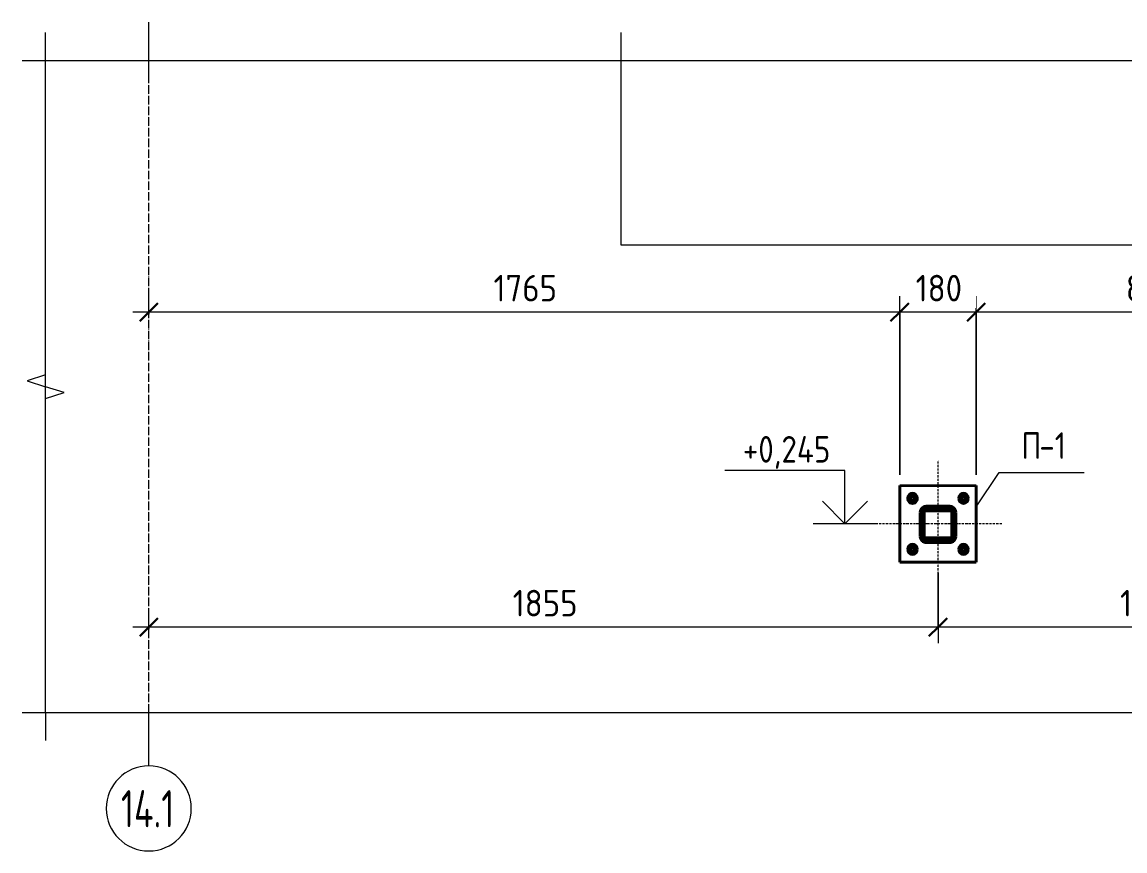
# Model space of a CAD drawing. Header units: millimetres. Extents: x 38797 to 82950, y -34477 to 2697.
# Drawn here: x 72408 to 75000, y -525 to 1425 of the extents above; entities that cross this region are included whole.
import ezdxf

# ---------------------------------------------------------------- set-up
doc = ezdxf.new("R2010")
doc.units = ezdxf.units.MM
doc.linetypes.add('02 Штрихпунктирная _20 мм_', pattern=[25, 20, -2.5, 0, -2.5])
doc.linetypes.add('02 Штрихпунктирная _5 мм_', pattern=[8, 5, -1.5, 0, -1.5])
for name, color, linetype, lineweight in [('AA_Dim', 7, 'Continuous', 9), ('AA_Dim-25', 7, 'Continuous', 9), ('AA_Linii', 7, 'Continuous', 9), ('AA_Oformlenie', 7, 'Continuous', 9), ('AA_Vinoska', 7, 'Continuous', 9), ('AA_Visotnaya otmetka', 7, 'Continuous', 9), ('AF_Balki', 7, 'Continuous', 20), ('AF_Stena_Опалубка', 253, 'Continuous', 20), ('KR_Detal', 7, 'Continuous', 20), ('Оси', 7, 'Continuous', 9)]:
    doc.layers.add(name, color=color, linetype=linetype, lineweight=lineweight)
doc.styles.add('ISOCPEUR', font='isocpeur.TTF', dxfattribs={"width": 0.9, "height": 62.5})
doc.styles.add('ISOCPEUR_2', font='isocpeur.TTF', dxfattribs={"width": 0.7, "height": 87.5})
doc.styles.add('ISOCPEUR_3', font='isocpeur.TTF', dxfattribs={"width": 0.85, "height": 62.5})
doc.dimstyles.new('01_Точн_3_знака__непрозр_', dxfattribs={"dimscale": 304.8, "dimtxt": 62.672186, "dimasz": 0.139436, "dimexe": 0.123031, "dimexo": 0.082021, "dimgap": 0.020505, "dimtad": 1, "dimdec": 3, "dimrnd": 0.001, "dimdsep": 46, "dimtxsty": 'ISOCPEUR', "dimblk1": 'OBLIQUE', "dimblk2": 'OBLIQUE', "dimsah": 1, "dimcen": 0.09, "dimdle": 0.123031, "dimazin": 0, "dimtfac": 1, "dimtdec": 4, "dimtix": 1, "dimtmove": 0, "dimatfit": 3, "dimfxl": 1, "dimtvp": 1, "dimtfill": 1, "dimtolj": 1, "dimtzin": 0, "dimlwd": 18, "dimlwe": 18, "dimarcsym": 2})

# ---------------------------------------------------------------- blocks, each defined once
blk = doc.blocks.new('354_Прокат Лист _НесКаркас_РабПлоск_ - 354_Прокат Лист _НесКаркас_РабПлоск_-3866538-Разрез 3 КМ')
at = {"layer": 'AF_Balki', "lineweight": 35}
for p, q in [((43685.1, 465), (43685.1, 645)), ((43685.1, 645), (43685.1, 465)), ((43685.1, 645), (43865.1, 645)), ((43685.1, 645), (43865.1, 645)), ((43865.1, 465), (43865.1, 645)), ((43865.1, 645), (43865.1, 465)), ((43865.1, 465), (43685.1, 465)), ((43685.1, 465), (43865.1, 465))]:
    blk.add_line(p, q, dxfattribs=at)
blk = doc.blocks.new('354_Анкер клиновой _СоедНесК_РабПлоск_ - M12x120_20-3789180-Разрез 3 КМ')
at = {"layer": 'KR_Detal', "lineweight": 35}
for radius, start, end in [(9, 120, 180), (9, 120, 180), (9, 90, 120), (9, 90, 120), (9, 60, 90), (9, 60, 90), (9, 0, 60), (9, 0, 60), (9, 180, 240), (9, 180, 240), (6, 0, 180), (6, 0, 180), (6, 0, 180), (6, 0, 180), (6, 0, 180), (6, 180, 360), (6, 180, 360), (6, 180, 360), (6, 180, 360), (6, 180, 360), (5.4, 0, 180), (5.4, 0, 180), (5.4, 180, 360), (5.4, 180, 360), (9, 240, 270), (9, 240, 270), (4.2, 0, 180), (4.2, 0, 180), (4.2, 180, 0), (4.2, 180, 0), (9, 270, 300), (9, 270, 300), (9, 300, 0), (9, 300, 0)]:
    blk.add_arc((43835.1, 615), radius, start, end, dxfattribs=at)
for points in [[(43826.1, 620.2), (43826.8, 620.6), (43828.2, 621.4), (43829.8, 622.3), (43830.6, 622.8)], [(43830.6, 622.8), (43829.8, 622.3), (43828.2, 621.4), (43826.8, 620.6), (43826.1, 620.2)], [(43830.6, 622.8), (43831.3, 623.2), (43832.9, 624.1), (43834.3, 625), (43835.1, 625.4)], [(43835.1, 625.4), (43834.3, 625), (43832.9, 624.1), (43831.3, 623.2), (43830.6, 622.8)], [(43835.1, 625.4), (43835.8, 625), (43837.2, 624.1), (43838.8, 623.2), (43839.6, 622.8)], [(43839.6, 622.8), (43838.8, 623.2), (43837.2, 624.1), (43835.8, 625), (43835.1, 625.4)], [(43839.6, 622.8), (43840.3, 622.3), (43841.9, 621.4), (43843.3, 620.6), (43844.1, 620.2)], [(43844.1, 620.2), (43843.3, 620.6), (43841.9, 621.4), (43840.3, 622.3), (43839.6, 622.8)], [(43826.1, 615), (43826.1, 615.9), (43826.1, 617.7), (43826.1, 619.4), (43826.1, 620.2)], [(43826.1, 620.2), (43826.1, 619.4), (43826.1, 617.7), (43826.1, 615.9), (43826.1, 615)], [(43826.1, 609.8), (43826.1, 610.6), (43826.1, 612.3), (43826.1, 614.1), (43826.1, 615)], [(43826.1, 615), (43826.1, 614.1), (43826.1, 612.3), (43826.1, 610.6), (43826.1, 609.8)], [(43830.6, 607.2), (43829.8, 607.6), (43828.2, 608.5), (43826.8, 609.4), (43826.1, 609.8)], [(43826.1, 609.8), (43826.8, 609.4), (43828.2, 608.5), (43829.8, 607.6), (43830.6, 607.2)], [(43835.1, 604.6), (43834.3, 605), (43832.9, 605.8), (43831.3, 606.7), (43830.6, 607.2)], [(43830.6, 607.2), (43831.3, 606.7), (43832.9, 605.8), (43834.3, 605), (43835.1, 604.6)], [(43839.6, 607.2), (43838.8, 606.7), (43837.2, 605.8), (43835.8, 605), (43835.1, 604.6)], [(43835.1, 604.6), (43835.8, 605), (43837.2, 605.8), (43838.8, 606.7), (43839.6, 607.2)], [(43844.1, 609.8), (43843.3, 609.4), (43841.9, 608.5), (43840.3, 607.6), (43839.6, 607.2)], [(43839.6, 607.2), (43840.3, 607.6), (43841.9, 608.5), (43843.3, 609.4), (43844.1, 609.8)], [(43844.1, 620.2), (43844.1, 619.4), (43844.1, 617.7), (43844.1, 615.9), (43844.1, 615)], [(43844.1, 615), (43844.1, 615.9), (43844.1, 617.7), (43844.1, 619.4), (43844.1, 620.2)], [(43844.1, 615), (43844.1, 614.1), (43844.1, 612.3), (43844.1, 610.6), (43844.1, 609.8)], [(43844.1, 609.8), (43844.1, 610.6), (43844.1, 612.3), (43844.1, 614.1), (43844.1, 615)]]:
    blk.add_open_spline(points, degree=3, dxfattribs=at)
blk = doc.blocks.new('354_Шайба_ГОСТ 11371-78_СоедНесК_РабПлоск_ - Шайба_ГОСТ 11371-78-3791985-Разрез 3 КМ')
at = {"layer": 'KR_Detal', "lineweight": 35}
for radius, start, end in [(12, 0, 180), (12, 0, 180), (12, 180, 0), (12, 180, 360), (6.5, 0, 180), (6.5, 0, 180), (6.5, 180, 0), (6.5, 180, 0)]:
    blk.add_arc((43835.1, 615), radius, start, end, dxfattribs=at)
blk = doc.blocks.new('354_Анкер клиновой _СоедНесК_РабПлоск_ - M12x120_20-3803632-Разрез 3 КМ')
at = {"layer": 'KR_Detal', "lineweight": 35}
for radius, start, end in [(9, 120, 180), (9, 120, 180), (9, 180, 240), (9, 180, 240), (6, 0, 180), (6, 0, 180), (6, 0, 180), (6, 0, 180), (6, 0, 180), (6, 180, 360), (6, 180, 360), (6, 180, 360), (6, 180, 360), (6, 180, 0), (5.4, 360, 180), (5.4, 0, 180), (5.4, 180, 360), (5.4, 180, 360), (9, 90, 120), (9, 90, 120), (4.2, 360, 180), (4.2, 360, 180), (4.2, 180, 360), (4.2, 180, 0), (9, 60, 90), (9, 60, 90), (9, 0, 60), (9, 0, 60), (9, 300, 0), (9, 300, 0), (9, 240, 270), (9, 240, 270), (9, 270, 300), (9, 270, 300)]:
    blk.add_arc((43835.1, 495), radius, start, end, dxfattribs=at)
for points in [[(43830.6, 502.8), (43829.8, 502.3), (43828.2, 501.4), (43826.8, 500.6), (43826.1, 500.2)], [(43826.1, 500.2), (43826.8, 500.6), (43828.2, 501.4), (43829.8, 502.3), (43830.6, 502.8)], [(43826.1, 500.2), (43826.1, 499.4), (43826.1, 497.7), (43826.1, 495.9), (43826.1, 495)], [(43826.1, 495), (43826.1, 495.9), (43826.1, 497.7), (43826.1, 499.4), (43826.1, 500.2)], [(43826.1, 495), (43826.1, 494.1), (43826.1, 492.3), (43826.1, 490.6), (43826.1, 489.8)], [(43826.1, 489.8), (43826.1, 490.6), (43826.1, 492.3), (43826.1, 494.1), (43826.1, 495)], [(43835.1, 505.4), (43834.3, 505), (43832.9, 504.1), (43831.3, 503.2), (43830.6, 502.8)], [(43830.6, 502.8), (43831.3, 503.2), (43832.9, 504.1), (43834.3, 505), (43835.1, 505.4)], [(43839.6, 502.8), (43838.8, 503.2), (43837.2, 504.1), (43835.8, 505), (43835.1, 505.4)], [(43835.1, 505.4), (43835.8, 505), (43837.2, 504.1), (43838.8, 503.2), (43839.6, 502.8)], [(43844.1, 500.2), (43843.3, 500.6), (43841.9, 501.4), (43840.3, 502.3), (43839.6, 502.8)], [(43839.6, 502.8), (43840.3, 502.3), (43841.9, 501.4), (43843.3, 500.6), (43844.1, 500.2)], [(43844.1, 495), (43844.1, 495.9), (43844.1, 497.7), (43844.1, 499.4), (43844.1, 500.2)], [(43844.1, 500.2), (43844.1, 499.4), (43844.1, 497.7), (43844.1, 495.9), (43844.1, 495)], [(43844.1, 489.8), (43844.1, 490.6), (43844.1, 492.3), (43844.1, 494.1), (43844.1, 495)], [(43844.1, 495), (43844.1, 494.1), (43844.1, 492.3), (43844.1, 490.6), (43844.1, 489.8)], [(43826.1, 489.8), (43826.8, 489.4), (43828.2, 488.5), (43829.8, 487.6), (43830.6, 487.2)], [(43830.6, 487.2), (43829.8, 487.6), (43828.2, 488.5), (43826.8, 489.4), (43826.1, 489.8)], [(43830.6, 487.2), (43831.3, 486.7), (43832.9, 485.8), (43834.3, 485), (43835.1, 484.6)], [(43835.1, 484.6), (43834.3, 485), (43832.9, 485.8), (43831.3, 486.7), (43830.6, 487.2)], [(43835.1, 484.6), (43835.8, 485), (43837.2, 485.8), (43838.8, 486.7), (43839.6, 487.2)], [(43839.6, 487.2), (43838.8, 486.7), (43837.2, 485.8), (43835.8, 485), (43835.1, 484.6)], [(43839.6, 487.2), (43840.3, 487.6), (43841.9, 488.5), (43843.3, 489.4), (43844.1, 489.8)], [(43844.1, 489.8), (43843.3, 489.4), (43841.9, 488.5), (43840.3, 487.6), (43839.6, 487.2)]]:
    blk.add_open_spline(points, degree=3, dxfattribs=at)
blk = doc.blocks.new('354_Шайба_ГОСТ 11371-78_СоедНесК_РабПлоск_ - Шайба_ГОСТ 11371-78-3803743-Разрез 3 КМ')
at = {"layer": 'KR_Detal', "lineweight": 35}
for radius, start, end in [(12, 360, 180), (12, 360, 180), (12, 180, 360), (12, 180, 360), (6.5, 0, 180), (6.5, 0, 180), (6.5, 180, 0), (6.5, 180, 0)]:
    blk.add_arc((43835.1, 495), radius, start, end, dxfattribs=at)
blk = doc.blocks.new('011_Прямоугольник обрыва _ЭлУзла_ - 011_Прямоугольник обрыва _ЭлУзла_-3853150-Разрез 3 КМ')
at = {"layer": 'AA_Oformlenie'}
for p, q in [((39077.7, -200), (39077.7, 1334)), ((39077.7, 1334), (45475.1, 1334)), ((45475.1, 1334), (45475.1, -200)), ((45475.1, -200), (39077.7, -200))]:
    blk.add_line(p, q, dxfattribs=at)
blk = doc.blocks.new('Ось сетки - d_4мм-2765513-Разрез 3 КМ')
at = {"layer": 'Оси'}
for start, end in [(0, 180), (0, 180), (180, 360), (180, 360)]:
    blk.add_arc((39320.1, -424.8), 100, start, end, dxfattribs=at)
blk = doc.blocks.new('DIMBLOCK45-Разрез 3 КМ')
at = {"layer": 'AA_Dim-25', "lineweight": 18}
for p, q in [((74560.4, 129.7), (74560.4, -35.9)), ((74560.4, 1.6), (74560.4, 129.7)), ((75560.4, 129.7), (75560.4, -35.9)), ((75560.4, 1.6), (75560.4, 129.7)), ((75560.4, 1.6), (74560.4, 1.6))]:
    blk.add_line(p, q, dxfattribs=at)
at = {"layer": 'AA_Dim-25', "lineweight": 30}
for p, q in [((74560.4, 1.6), (74539.1, -19.7)), ((74560.4, 1.6), (74581.6, 22.8)), ((75560.4, 1.6), (75539.1, -19.7)), ((75560.4, 1.6), (75581.6, 22.8))]:
    blk.add_line(p, q, dxfattribs=at)
at = {"layer": 'AA_Dim-25', "color": 0, "lineweight": 18, "insert": (74988.2, 89.3), "char_height": 62.5, "width": 173.117, "attachment_point": 1, "line_spacing_factor": 1.135194, "style": 'ISOCPEUR', "bg_fill": 3, "box_fill_scale": 1.25, "bg_fill_color": 256, "bg_fill_true_color": 13158600, "bg_fill_transparency": 0}
blk.add_mtext('1000', dxfattribs=at)
blk = doc.blocks.new('_Oblique')
at = {"color": 0, "linetype": 'ByBlock', "lineweight": -2}
blk.add_line((-0.5, -0.5), (0.5, 0.5), dxfattribs=at)
blk = doc.blocks.new('DIMBLOCK46-Разрез 3 КМ')
at = {"layer": 'AA_Dim-25', "lineweight": 18}
for p, q in [((74560.4, 129.7), (74560.4, -35.9)), ((74560.4, 1.6), (74560.4, 129.7)), ((72705.4, -3.5), (72705.4, 39.1)), ((74560.4, 1.6), (72667.9, 1.6)), ((72705.4, 1.6), (72705.4, -3.5))]:
    blk.add_line(p, q, dxfattribs=at)
at = {"layer": 'AA_Dim-25', "lineweight": 30}
for p, q in [((72705.4, 1.6), (72684.1, -19.7)), ((72705.4, 1.6), (72726.6, 22.8)), ((74560.4, 1.6), (74539.1, -19.7)), ((74560.4, 1.6), (74581.6, 22.8))]:
    blk.add_line(p, q, dxfattribs=at)
at = {"layer": 'AA_Dim-25', "color": 0, "lineweight": 18, "insert": (73560.7, 89.3), "char_height": 62.5, "width": 173.117, "attachment_point": 1, "line_spacing_factor": 1.135194, "style": 'ISOCPEUR', "bg_fill": 3, "box_fill_scale": 1.25, "bg_fill_color": 256, "bg_fill_true_color": 13158600, "bg_fill_transparency": 0}
blk.add_mtext('1855', dxfattribs=at)
blk = doc.blocks.new('Высотные отметки - Стрелка вверх-400292-Разрез 3 КМ')
at = {"layer": 'AA_Vinoska'}
for p, q in [((40956.4, 369.7), (40673.9, 369.7)), ((40956.4, 244.7), (40956.4, 369.7)), ((40956.4, 244.7), (40903.4, 297.7)), ((40956.4, 244.7), (41009.4, 297.7)), ((41031.4, 244.7), (40881.4, 244.7))]:
    blk.add_line(p, q, dxfattribs=at)
blk = doc.blocks.new('DIMBLOCK54-Разрез 3 КМ')
at = {"layer": 'AA_Dim-25', "lineweight": 18}
for p, q in [((74650.4, 359.7), (74650.4, 780.1)), ((75470.4, 359.7), (75470.4, 780.1)), ((75470.4, 742.6), (74650.4, 742.6)), ((74650.4, 742.6), (74650.4, 359.7)), ((75470.4, 742.6), (75470.4, 359.7))]:
    blk.add_line(p, q, dxfattribs=at)
at = {"layer": 'AA_Dim-25', "lineweight": 30}
for p, q in [((74650.4, 742.6), (74671.6, 763.8)), ((75470.4, 742.6), (75491.6, 763.8)), ((74650.4, 742.6), (74629.1, 721.3)), ((75470.4, 742.6), (75449.1, 721.3))]:
    blk.add_line(p, q, dxfattribs=at)
at = {"layer": 'AA_Dim-25', "color": 0, "lineweight": 18, "insert": (75001.8, 830.2), "char_height": 62.5, "width": 140.48, "attachment_point": 1, "line_spacing_factor": 1.135194, "style": 'ISOCPEUR', "bg_fill": 3, "box_fill_scale": 1.25, "bg_fill_color": 256, "bg_fill_true_color": 13158600, "bg_fill_transparency": 0}
blk.add_mtext('820', dxfattribs=at)
blk = doc.blocks.new('DIMBLOCK55-Разрез 3 КМ')
at = {"layer": 'AA_Dim-25', "lineweight": 18}
for p, q in [((74470.4, 359.7), (74470.4, 780.1)), ((74650.4, 359.7), (74650.4, 780.1)), ((74650.4, 742.6), (74470.4, 742.6)), ((74470.4, 742.6), (74470.4, 359.7)), ((74650.4, 742.6), (74650.4, 359.7))]:
    blk.add_line(p, q, dxfattribs=at)
at = {"layer": 'AA_Dim-25', "lineweight": 30}
for p, q in [((74470.4, 742.6), (74491.6, 763.8)), ((74650.4, 742.6), (74671.6, 763.8)), ((74470.4, 742.6), (74449.1, 721.3)), ((74650.4, 742.6), (74629.1, 721.3))]:
    blk.add_line(p, q, dxfattribs=at)
at = {"layer": 'AA_Dim-25', "color": 0, "lineweight": 18, "insert": (74507.8, 830.2), "char_height": 62.5, "width": 126.29, "attachment_point": 1, "line_spacing_factor": 1.135194, "style": 'ISOCPEUR', "bg_fill": 3, "box_fill_scale": 1.25, "bg_fill_color": 256, "bg_fill_true_color": 13158600, "bg_fill_transparency": 0}
blk.add_mtext('180', dxfattribs=at)
blk = doc.blocks.new('DIMBLOCK56-Разрез 3 КМ')
at = {"layer": 'AA_Dim-25', "lineweight": 18}
for p, q in [((72705.4, 737.5), (72705.4, 780.1)), ((74470.4, 359.7), (74470.4, 780.1)), ((74470.4, 742.6), (72667.9, 742.6)), ((72705.4, 742.6), (72705.4, 737.5)), ((74470.4, 742.6), (74470.4, 359.7))]:
    blk.add_line(p, q, dxfattribs=at)
at = {"layer": 'AA_Dim-25', "lineweight": 30}
for p, q in [((72705.4, 742.6), (72726.6, 763.8)), ((74470.4, 742.6), (74491.6, 763.8)), ((72705.4, 742.6), (72684.1, 721.3)), ((74470.4, 742.6), (74449.1, 721.3))]:
    blk.add_line(p, q, dxfattribs=at)
at = {"layer": 'AA_Dim-25', "color": 0, "lineweight": 18, "insert": (73515.7, 830.2), "char_height": 62.5, "width": 173.117, "attachment_point": 1, "line_spacing_factor": 1.135194, "style": 'ISOCPEUR', "bg_fill": 3, "box_fill_scale": 1.25, "bg_fill_color": 256, "bg_fill_true_color": 13158600, "bg_fill_transparency": 0}
blk.add_mtext('1765', dxfattribs=at)
blk = doc.blocks.new('043_М_Балки_Полка - Позиция_дп8-3841357-Разрез 3 КМ')
at = {"layer": 'AA_Vinoska'}
blk.add_line((43018.6, 365), (43218.6, 365), dxfattribs=at)

msp = doc.modelspace()

# ---------------------------------------------------------------- linework, layer by layer
at = {"layer": 'AA_Linii', "linetype": '02 Штрихпунктирная _5 мм_', "lineweight": 20}
for p, q in [((74560.375, 94.6842), (74560.375, 394.6842)), ((74710.375, 244.6842), (74410.375, 244.6842))]:
    msp.add_line(p, q, dxfattribs=at)
at = {"layer": 'AA_Vinoska'}
for p, q in [((72463.0048, 1333.9809), (72463.0048, 1400.3102)), ((72463.0048, 1333.9809), (72407.6, 1333.9809)), ((72463.0048, 595.1448), (72419.6798, 581.0676)), ((72419.6798, 581.0676), (72463.0048, 566.9905)), ((72506.3061, 553.2405), (72463.0048, 566.9905)), ((72463.0048, 539.4905), (72506.3061, 553.2405)), ((72463.0048, -200), (72407.6, -200)), ((72463.0048, -200), (72463.0048, -264.7484))]:
    msp.add_line(p, q, dxfattribs=at)
at = {"layer": 'AA_Visotnaya otmetka'}
for p, q in [((74364.0608, 244.6842), (74341.7093, 244.6842)), ((74410.375, 244.6842), (74364.0608, 244.6842))]:
    msp.add_line(p, q, dxfattribs=at)
at = {"layer": 'AF_Balki', "lineweight": 35}
for p, q in [((74532.375, 285.3613), (74588.375, 285.3613)), ((74520.375, 273.3048), (74520.375, 271.4144)), ((74520.375, 273.3048), (74520.375, 217.0412)), ((74526.375, 217.0412), (74526.375, 273.3048)), ((74588.375, 279.333), (74532.375, 279.333)), ((74594.375, 273.3048), (74594.375, 217.0412)), ((74600.375, 271.4144), (74600.375, 273.3048)), ((74600.375, 217.0412), (74600.375, 273.3048)), ((74526.375, 217.0412), (74526.375, 215.1508)), ((74588.375, 211.0129), (74532.375, 211.0129)), ((74594.375, 215.1508), (74594.375, 217.0412)), ((74532.375, 204.9847), (74588.375, 204.9847))]:
    msp.add_line(p, q, dxfattribs=at)
at = {"layer": 'AF_Balki', "lineweight": 60}
for p, q in [((74520.375, 271.4144), (74520.375, 215.1508)), ((74526.375, 215.1508), (74526.375, 271.4144)), ((74588.375, 283.4709), (74532.375, 283.4709)), ((74532.375, 277.4426), (74588.375, 277.4426)), ((74594.375, 271.4144), (74594.375, 215.1508)), ((74600.375, 215.1508), (74600.375, 271.4144)), ((74588.375, 209.1225), (74532.375, 209.1225)), ((74532.375, 203.0943), (74588.375, 203.0943))]:
    msp.add_line(p, q, dxfattribs=at)
at = {"layer": 'AF_Balki', "lineweight": 35, "flags": 128}
for points in [[(74520.375, 273.3048), (74520.6759, 275.9876), (74521.5634, 278.5359), (74522.993, 280.8219), (74524.8931, 282.7309), (74527.1684, 284.1673), (74529.7048, 285.059), (74532.375, 285.3613)], [(74588.375, 285.3613), (74591.0453, 285.059), (74593.5816, 284.1673), (74595.8569, 282.7309), (74597.757, 280.8219), (74599.1866, 278.5359), (74600.0742, 275.9876), (74600.375, 273.3048)], [(74532.375, 279.333), (74531.0399, 279.1819), (74529.7717, 278.736), (74528.6341, 278.0178), (74527.684, 277.0633), (74526.9692, 275.9203), (74526.5255, 274.6462), (74526.375, 273.3048)], [(74594.375, 273.3048), (74594.2246, 274.6462), (74593.7808, 275.9203), (74593.066, 277.0633), (74592.116, 278.0178), (74590.9783, 278.736), (74589.7101, 279.1819), (74588.375, 279.333)], [(74520.375, 217.0412), (74520.6759, 214.3583), (74521.5634, 211.81), (74522.993, 209.5241), (74524.8931, 207.615), (74527.1684, 206.1786), (74529.7048, 205.287), (74532.375, 204.9847)], [(74532.375, 211.0129), (74531.0399, 211.1641), (74529.7717, 211.6099), (74528.6341, 212.3281), (74527.684, 213.2826), (74526.9692, 214.4256), (74526.5255, 215.6997), (74526.375, 217.0412)], [(74588.375, 204.9847), (74591.0453, 205.287), (74593.5816, 206.1786), (74595.8569, 207.615), (74597.757, 209.5241), (74599.1866, 211.81), (74600.0742, 214.3583), (74600.375, 217.0412)], [(74594.375, 217.0412), (74594.2246, 215.6997), (74593.7808, 214.4256), (74593.066, 213.2826), (74592.116, 212.3281), (74590.9783, 211.6099), (74589.7101, 211.1641), (74588.375, 211.0129)]]:
    msp.add_lwpolyline(points, dxfattribs=at)
at = {"layer": 'AF_Balki', "lineweight": 60, "flags": 128}
for points in [[(74532.375, 283.4709), (74529.7048, 283.1686), (74527.1684, 282.2769), (74524.8931, 280.8405), (74522.993, 278.9315), (74521.5634, 276.6455), (74520.6759, 274.0972), (74520.375, 271.4144)], [(74526.375, 271.4144), (74526.5255, 272.7558), (74526.9692, 274.0299), (74527.684, 275.1729), (74528.6341, 276.1274), (74529.7717, 276.8456), (74531.0399, 277.2915), (74532.375, 277.4426)], [(74600.375, 271.4144), (74600.0742, 274.0972), (74599.1866, 276.6455), (74597.757, 278.9315), (74595.8569, 280.8405), (74593.5816, 282.2769), (74591.0453, 283.1686), (74588.375, 283.4709)], [(74588.375, 277.4426), (74589.7101, 277.2915), (74590.9783, 276.8456), (74592.116, 276.1274), (74593.066, 275.1729), (74593.7808, 274.0299), (74594.2246, 272.7558), (74594.375, 271.4144)], [(74520.375, 215.1508), (74520.6759, 212.4679), (74521.5634, 209.9196), (74522.993, 207.6337), (74524.8931, 205.7246), (74527.1684, 204.2882), (74529.7048, 203.3966), (74532.375, 203.0943)], [(74532.375, 209.1225), (74531.0399, 209.2737), (74529.7717, 209.7195), (74528.6341, 210.4377), (74527.684, 211.3922), (74526.9692, 212.5352), (74526.5255, 213.8093), (74526.375, 215.1508)], [(74588.375, 203.0943), (74591.0453, 203.3966), (74593.5816, 204.2882), (74595.8569, 205.7246), (74597.757, 207.6337), (74599.1866, 209.9196), (74600.0742, 212.4679), (74600.375, 215.1508)], [(74594.375, 215.1508), (74594.2246, 213.8093), (74593.7808, 212.5352), (74593.066, 211.3922), (74592.116, 210.4377), (74590.9783, 209.7195), (74589.7101, 209.2737), (74588.375, 209.1225)]]:
    msp.add_lwpolyline(points, dxfattribs=at)
at = {"layer": 'AF_Stena_Опалубка', "lineweight": 9}
for p, q in [((73815.375, 900), (73815.375, 1400.3102)), ((77615.375, 900), (73815.375, 900))]:
    msp.add_line(p, q, dxfattribs=at)
at = {"layer": 'Оси'}
for p, q in [((72705.375, 1299.8339), (72705.375, 1424.8339)), ((72705.375, -324.7646), (72705.375, -199.7646))]:
    msp.add_line(p, q, dxfattribs=at)
at = {"layer": 'Оси', "linetype": '02 Штрихпунктирная _20 мм_'}
msp.add_line((72705.375, -199.7646), (72705.375, 1299.8339), dxfattribs=at)

# ---------------------------------------------------------------- block references
at = {"layer": 'AA_Oformlenie'}
msp.add_blockref('011_Прямоугольник обрыва _ЭлУзла_ - 011_Прямоугольник обрыва _ЭлУзла_-3853150-Разрез 3 КМ', (33385.3134, 0), dxfattribs=at)
at = {"layer": 'AA_Vinoska'}
msp.add_blockref('Высотные отметки - Стрелка вверх-400292-Разрез 3 КМ', (33385.3134, 0), dxfattribs=at)
at = {"layer": 'AF_Balki', "lineweight": 35}
msp.add_blockref('354_Прокат Лист _НесКаркас_РабПлоск_ - 354_Прокат Лист _НесКаркас_РабПлоск_-3866538-Разрез 3 КМ', (30785.3132, -310.3021), dxfattribs=at)
at = {"layer": 'KR_Detal', "lineweight": 35, "rotation": 180}
for name in ['354_Шайба_ГОСТ 11371-78_СоедНесК_РабПлоск_ - Шайба_ГОСТ 11371-78-3803743-Разрез 3 КМ', '354_Анкер клиновой _СоедНесК_РабПлоск_ - M12x120_20-3803632-Разрез 3 КМ', '354_Шайба_ГОСТ 11371-78_СоедНесК_РабПлоск_ - Шайба_ГОСТ 11371-78-3791985-Разрез 3 КМ', '354_Анкер клиновой _СоедНесК_РабПлоск_ - M12x120_20-3789180-Разрез 3 КМ']:
    msp.add_blockref(name, (118335.4368, 799.6705), dxfattribs=at)
at = {"layer": 'KR_Detal', "lineweight": 35}
for name in ['354_Шайба_ГОСТ 11371-78_СоедНесК_РабПлоск_ - Шайба_ГОСТ 11371-78-3791985-Разрез 3 КМ', '354_Анкер клиновой _СоедНесК_РабПлоск_ - M12x120_20-3789180-Разрез 3 КМ', '354_Шайба_ГОСТ 11371-78_СоедНесК_РабПлоск_ - Шайба_ГОСТ 11371-78-3803743-Разрез 3 КМ', '354_Анкер клиновой _СоедНесК_РабПлоск_ - M12x120_20-3803632-Разрез 3 КМ']:
    msp.add_blockref(name, (30785.3132, -310.3021), dxfattribs=at)
at = {"layer": 'Оси'}
msp.add_blockref('Ось сетки - d_4мм-2765513-Разрез 3 КМ', (33385.3134, 0), dxfattribs=at)

# ---------------------------------------------------------------- texts
at = {"layer": 'Оси', "insert": (72639.9799, -381.6495), "char_height": 87.5, "width": 158.533703, "attachment_point": 1, "style": 'ISOCPEUR_2'}
msp.add_mtext('14.1', dxfattribs=at)

# ---------------------------------------------------------------- next in the draw order: texts
at = {"layer": 'AA_Visotnaya otmetka', "insert": (74101.7445, 451.1041), "char_height": 62.5, "width": 245.915618, "attachment_point": 1, "line_spacing_factor": 1.135194, "style": 'ISOCPEUR_3', "bg_fill": 3, "box_fill_scale": 1.25, "bg_fill_color": 256, "bg_fill_true_color": 13158600, "bg_fill_transparency": 0}
msp.add_mtext('+0,245', dxfattribs=at)

# ---------------------------------------------------------------- next in the draw order: dimensions: what is measured, and where the dimension line sits
at = {"layer": 'AA_Dim', "lineweight": 18}
for base, p1, p2, override, picture, middle in [((74650.375, 742.5763), (75470.375, 334.6842), (74650.375, 334.6842), {"dimpost": '<>', "dimfxl": 820}, 'DIMBLOCK54-Разрез 3 КМ', (75060.375, 780.0763)), ((74560.375, 1.5868), (75560.375, 154.6842), (74560.375, 154.6842), {"dimpost": '<>', "dimfxl": 1000}, 'DIMBLOCK45-Разрез 3 КМ', (75060.375, 39.0868))]:
    dim = msp.add_linear_dim(base=base, p1=p1, p2=p2, dimstyle='01_Точн_3_знака__непрозр_', override=override, dxfattribs=at)
    dim.commit()
    dim.dimension.update_dxf_attribs({"geometry": picture, "text_midpoint": middle})

# ---------------------------------------------------------------- next in the draw order: block references
at = {"layer": 'AA_Vinoska'}
msp.add_blockref('043_М_Балки_Полка - Позиция_дп8-3841357-Разрез 3 КМ', (31685.3134, 0), dxfattribs=at)

# ---------------------------------------------------------------- next in the draw order: texts
at = {"layer": 'AA_Vinoska', "char_height": 62.5, "attachment_point": 1, "style": 'ISOCPEUR_3'}
for s, insert, width in [('\\fISOCPEUR|b0|i0|c204|p34|;\\W.85;П', (74756.3959, 459.8478), 51.107578), ('-1', (74798.5639, 459.8478), 78.364953)]:
    msp.add_mtext(s, dxfattribs=dict(at, insert=insert, width=width))

# ---------------------------------------------------------------- next in the draw order: dimensions: what is measured, and where the dimension line sits
at = {"layer": 'AA_Dim', "lineweight": 18}
for base, p1, p2, override, picture, middle in [((74470.375, 742.5763), (74650.375, 334.6842), (74470.375, 334.6842), {"dimpost": '<>', "dimfxl": 180}, 'DIMBLOCK55-Разрез 3 КМ', (74560.375, 780.0763)), ((72705.375, 1.5868), (74560.375, 154.6842), (72705.375, -28.4652), {"dimpost": '<>', "dimfxl": 1864.019504}, 'DIMBLOCK46-Разрез 3 КМ', (73632.875, 39.0868))]:
    dim = msp.add_linear_dim(base=base, p1=p1, p2=p2, dimstyle='01_Точн_3_знака__непрозр_', override=override, dxfattribs=at)
    dim.commit()
    dim.dimension.update_dxf_attribs({"geometry": picture, "text_midpoint": middle})

# ---------------------------------------------------------------- next in the draw order: linework, layer by layer
at = {"layer": 'AA_Vinoska'}
msp.add_line((74650.375, 284.6842), (74703.9433, 365.0098), dxfattribs=at)

# ---------------------------------------------------------------- next in the draw order: dimensions: what is measured, and where the dimension line sits
at = {"layer": 'AA_Dim', "lineweight": 18}
dim = msp.add_linear_dim(base=(72705.375, 742.5763), p1=(74470.375, 334.6842), p2=(72705.375, 712.5243), dimstyle='01_Точн_3_знака__непрозр_', override={"dimpost": '<>', "dimfxl": 1804.989782}, dxfattribs=at)
dim.commit()
dim.dimension.update_dxf_attribs({"geometry": 'DIMBLOCK56-Разрез 3 КМ', "text_midpoint": (73587.875, 780.0763)})

doc.saveas('drawing.dxf')
